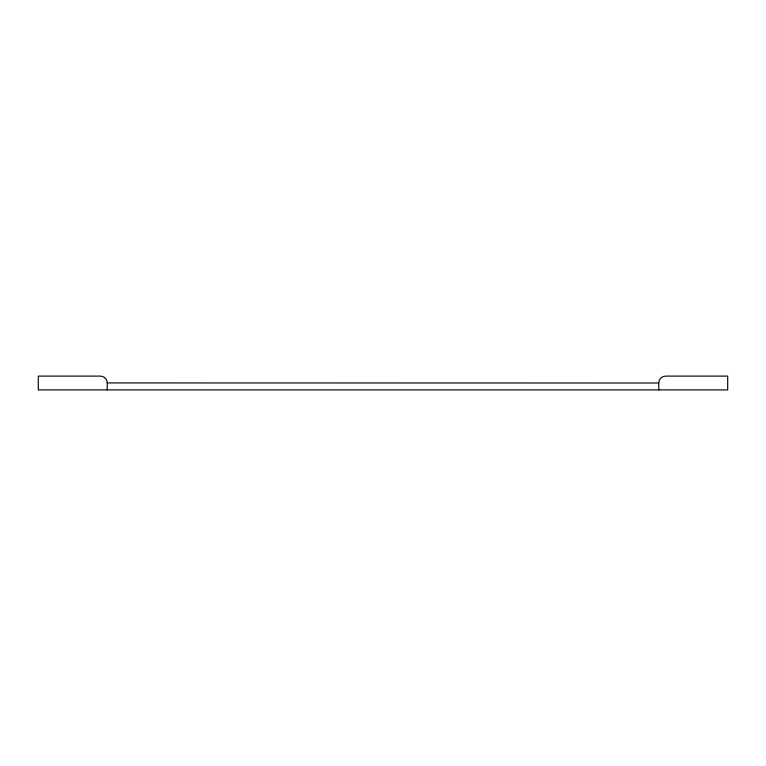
<?xml version="1.0" encoding="UTF-8"?>
<svg xmlns="http://www.w3.org/2000/svg" width="766" height="766" viewBox="0 0 766 766"><rect width="100%" height="100%" fill="white"/><g stroke="black" fill="none" stroke-linecap="round" stroke-linejoin="round"><path stroke-width="1.15" d="M658.76 389.894L658.76 382.933A6.894 6.894 0 0 1 665.654 376.106L727.7 376.106L727.7 389.894L38.3 389.894L38.3 376.106L100.346 376.106A6.894 6.894 0 0 1 107.24 382.933L658.76 383M107.24 382.933L107.24 389.894"/></g></svg>
